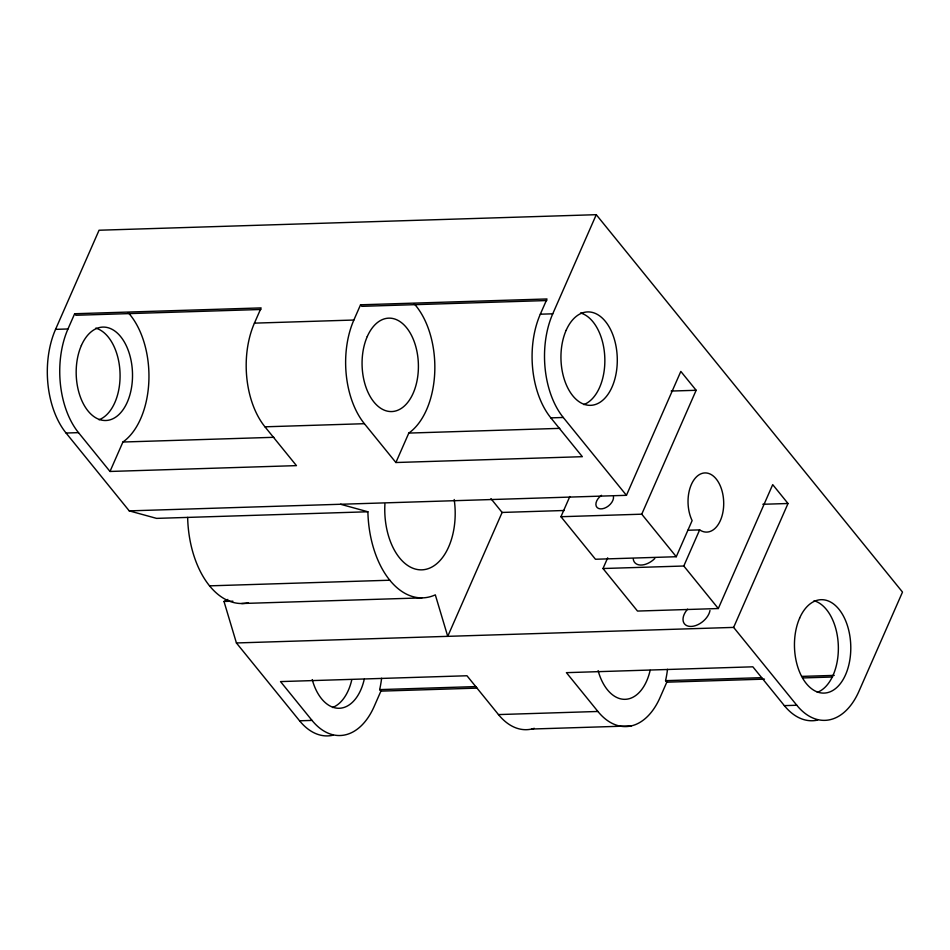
<?xml version="1.0" encoding="UTF-8"?>
<svg xmlns="http://www.w3.org/2000/svg" width="950" height="950" viewBox="0 0 950 950"><rect width="100%" height="100%" fill="white"/><g stroke="black" fill="none" stroke-linecap="round" stroke-linejoin="round"><path stroke-width="1.43" d="M490.936 498.655L502.122 512.442L447.735 636.346L435.314 594.854A86.462 52.084 88.2 0 1 367.887 511.777L156.572 518.379L129.236 510.874L66.073 433.034A74.005 44.567 88.2 0 1 55.551 329.365L99.061 230.232L596.268 214.688L902.5 592.076L858.99 691.196A74.005 44.567 88.2 0 1 796.789 705.244L784.356 705.636L752.863 666.817L566.414 672.659L597.906 711.467A74.005 44.567 88.2 0 0 660.107 697.419L666.793 682.183L665.558 680.663A74.005 44.567 88.2 0 0 667.506 669.311M67.972 328.973L74.658 313.738L261.119 307.907L254.422 323.142A74.005 44.567 88.2 0 0 264.955 426.811L296.447 465.631L109.998 471.461L78.506 432.642A74.005 44.567 88.2 0 1 67.972 328.973L55.551 329.365M109.998 471.461L122.918 442.023A74.005 44.567 88.2 0 0 148.853 381.259A74.005 44.567 88.2 0 0 128.25 312.681M353.863 320.031L360.549 304.796L547.01 298.965L540.312 314.201A74.005 44.567 88.2 0 0 550.846 417.869L582.338 456.689L395.889 462.519L364.396 423.7A74.005 44.567 88.2 0 1 353.863 320.031L254.422 323.142M395.889 462.519L408.809 433.081A74.005 44.567 88.2 0 0 434.744 372.317A74.005 44.567 88.2 0 0 414.141 303.739M381.615 678.252A74.005 44.567 88.2 0 1 379.656 689.605L380.902 691.125L374.217 706.361A74.005 44.567 88.2 0 1 312.016 720.409L299.582 720.801L236.419 642.96L223.998 601.469A86.462 52.084 88.2 0 0 227.857 599.426M796.789 705.244L733.626 627.404L788.013 503.5L772.706 484.631L718.307 608.534L683.798 566.01L699.651 529.886A29.604 17.824 88.2 0 0 723.71 503.69A29.604 17.824 88.2 0 0 699.877 474.323A29.604 17.824 88.2 0 0 692.123 520.612L676.269 556.724L641.749 514.188L696.148 390.284L680.829 371.414L626.442 495.318L563.279 417.489A74.005 44.567 88.2 0 1 552.746 313.809L596.268 214.688M676.269 556.724L595.472 559.253L560.951 516.717L569.822 496.517M718.307 608.534L637.509 611.064L603.001 568.528L607.691 557.828M260.87 309.486L75.905 315.269L74.658 313.738M546.761 300.544L361.796 306.327L360.549 304.796M540.312 314.201L552.746 313.809M671.175 391.056L696.148 390.284M66.073 433.034L78.506 432.642M264.955 426.811L364.396 423.7M550.846 417.869L563.279 417.489M122.918 442.023L273.849 437.309M408.809 433.081L559.74 428.367M129.236 510.874L626.442 495.318M502.122 512.442L564.336 510.494M762.838 504.284L788.013 503.5M560.951 516.717L641.749 514.188M687.895 530.254L699.651 529.886M603.001 568.528L683.798 566.01M209.546 585.853L389.785 580.224M223.998 601.469L232.881 601.184M241.656 603.523L421.895 597.883M236.419 642.96L733.626 627.404M379.656 689.605L475.843 686.589M665.558 680.663L761.734 677.659M801.693 676.4L834.242 675.391M380.902 691.125L477.09 688.121M666.793 682.183L764.453 679.131M802.928 677.932L832.521 677.006M312.016 720.409L280.523 681.589L466.973 675.759L498.465 714.578L597.906 711.467M531.739 729.03L631.18 725.919M340.551 504.26L367.887 511.777M95.772 328.13A46.74 28.156 88.2 0 1 120.032 372.982A46.74 28.156 88.2 0 1 99.014 419.758M332.868 735.241A74.005 44.567 88.2 0 1 299.582 720.801M351.821 679.654A46.74 28.156 88.2 0 1 332.512 707.512M454.195 499.51A58.425 35.186 88.2 0 1 422.524 569.81A58.425 35.186 88.2 0 1 384.916 504.046M248.437 602.739A86.462 52.084 88.2 0 1 187.649 517.406M650.144 670.32A46.74 28.156 88.2 0 1 624.779 699.331A46.74 28.156 88.2 0 1 598.12 670.653M534.28 728.329A74.005 44.567 88.2 0 1 498.465 714.578M817.629 720.088A74.005 44.567 88.2 0 1 784.356 705.636M364.254 679.262A46.74 28.156 88.2 0 1 338.889 708.273A46.74 28.156 88.2 0 1 312.229 679.594M580.545 312.966A46.74 28.156 88.2 0 1 604.806 357.817A46.74 28.156 88.2 0 1 583.787 404.593M814.055 600.732A46.74 28.156 88.2 0 1 838.316 645.584A46.74 28.156 88.2 0 1 817.285 692.36M709.994 610.47A15.58 9.749 -39.1 0 1 690.068 626.43A15.58 9.749 -39.1 0 1 687.61 609.164M613.474 496.589A10.129 6.341 -39.1 0 1 606.444 507.288A10.129 6.341 -39.1 0 1 596.244 506.207A10.129 6.341 -39.1 0 1 601.492 495.318M654.799 558.505A15.58 9.749 -39.1 0 1 633.27 559.182M81.379 345.479A46.74 28.156 88.2 0 0 101.698 420.137A46.74 28.156 88.2 0 0 129.96 355.751A46.74 28.156 88.2 0 0 81.379 345.479M367.27 336.537A46.74 28.156 88.2 0 0 387.588 411.196A46.74 28.156 88.2 0 0 415.851 346.809A46.74 28.156 88.2 0 0 367.27 336.537M566.141 330.327A46.74 28.156 88.2 0 0 586.471 404.973A46.74 28.156 88.2 0 0 614.733 340.587A46.74 28.156 88.2 0 0 566.141 330.327M799.651 618.082A46.74 28.156 88.2 0 0 819.969 692.728A46.74 28.156 88.2 0 0 848.231 628.342A46.74 28.156 88.2 0 0 799.651 618.082"/></g></svg>
